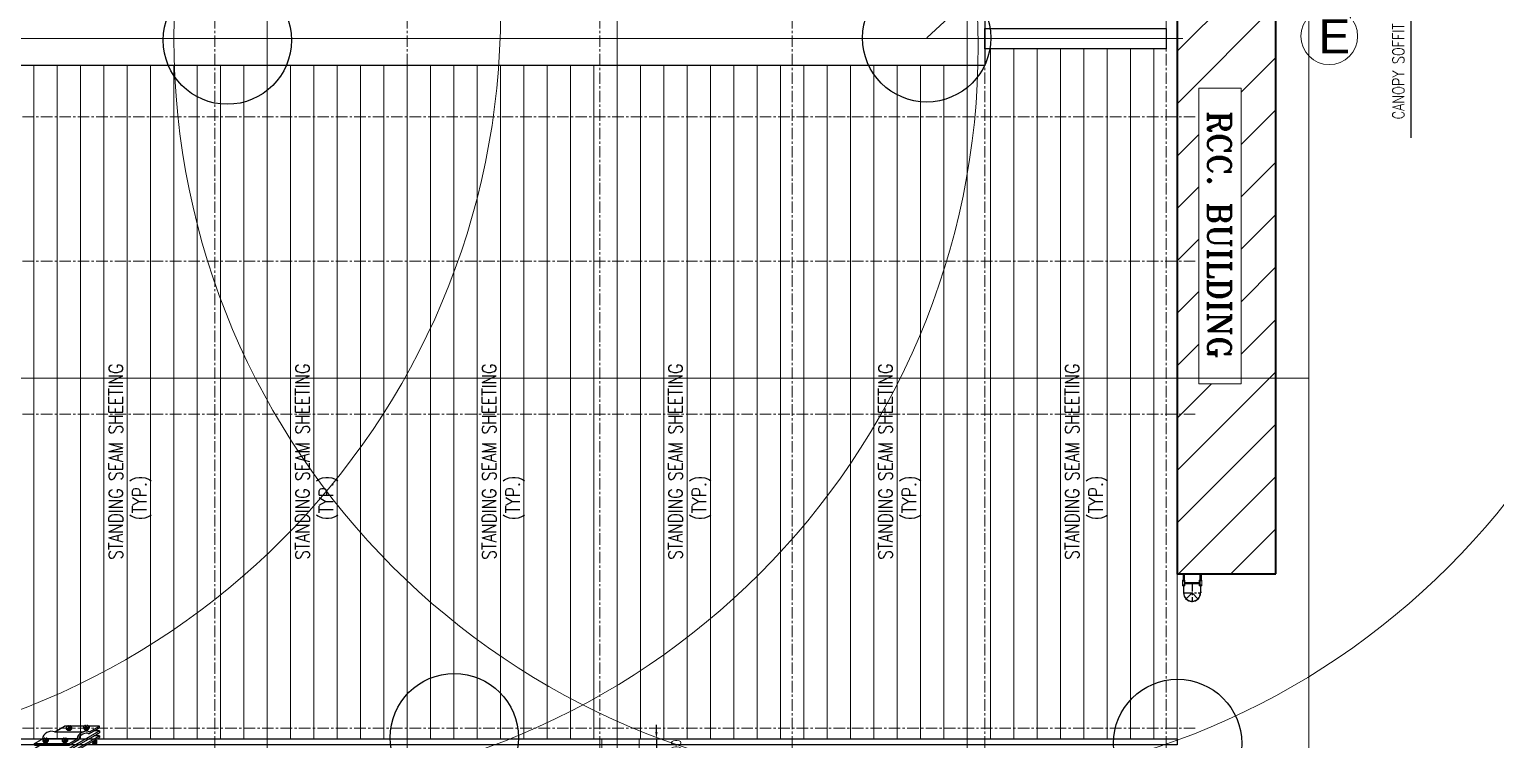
# Model space of a CAD drawing. Header units: millimetres. Extents: x 591978 to 1200763, y 19941 to 205918.
# Drawn here: x 1072948 to 1135797, y 61226 to 91660 of the extents above; entities that cross this region are included whole.
import ezdxf
from ezdxf import colors
from ezdxf.entities.mleader import LeaderData, LeaderLine
from ezdxf.enums import TextEntityAlignment as Align
from ezdxf.math import Vec2, Vec3

# ---------------------------------------------------------------- set-up
doc = ezdxf.new("R2010")
doc.units = ezdxf.units.MM
doc.header["$LTSCALE"] = 790
doc.header["$MEASUREMENT"] = 0
doc.header["$PDMODE"] = 3
for name, pattern in [('CENTER', [2, 1.25, -0.25, 0.25, -0.25]), ('Roof$0$CENTER', [2, 1.25, -0.25, 0.25, -0.25]), ('Roof$0$HIDDEN', [0.375, 0.25, -0.125])]:
    doc.linetypes.add(name, pattern=pattern)
for name, color, linetype in [('A- Wall', 8, 'Continuous'), ('A-GRIDS', 8, 'CENTER'), ('DIM', 2, 'Continuous'), ('ha', 5, 'Continuous'), ('Roof$0$CEN', 252, 'Roof$0$CENTER'), ('Roof$0$DIM', 1, 'Continuous'), ('Roof$0$FLASHING', 1, 'Continuous'), ('Roof$0$ha', 5, 'Continuous'), ('Roof$0$TEXT', 7, 'Continuous'), ('text', 6, 'Continuous')]:
    doc.layers.add(name, color=color, linetype=linetype)
for name, color, linetype, lineweight in [('Ar-17--WALL-3', 3, 'Continuous', 35), ('BRICK WALL', 41, 'Continuous', 15), ('CENTER', 8, 'CENTER', 9), ('HATCH', 8, 'Continuous', 9), ('HATECH', 140, 'Continuous', 9), ('Parapet', 240, 'Continuous', 0), ('Roof$0$A-ELEV-OTLN', 6, 'Continuous', 13), ('Roof$0$base plate', 1, 'Continuous', 15), ('Roof$0$PLINTH BEAM', 74, 'Continuous', 20), ('TEXT-2', 4, 'Continuous', 15)]:
    doc.layers.add(name, color=color, linetype=linetype, lineweight=lineweight)
doc.styles.add('Dim', font='arial.ttf')
doc.styles.add('ROMANS', font='romans.shx')
doc.styles.add('ROMANT', font='romant.shx', dxfattribs={"width": 0.75})
doc.styles.add('T02', font='SIMPLEX.SHX', dxfattribs={"width": 0.8})
doc.dimstyles.new('DIM-200', dxfattribs={"dimscale": 200, "dimtxt": 2, "dimasz": 1.5, "dimexe": 0.5, "dimexo": 0.5, "dimgap": 0.5, "dimtad": 1, "dimdec": 0, "dimzin": 0, "dimdsep": 46, "dimtxsty": 'T02', "dimcen": 1, "dimclrd": 3, "dimclre": 3, "dimclrt": 2, "dimadec": 0, "dimazin": 0, "dimtfac": 1, "dimtdec": 0, "dimtmove": 2, "dimatfit": 3, "dimfxl": 1, "dimtolj": 1, "dimtzin": 0, "dimlwd": -1, "dimlwe": -1, "dimarcsym": 0})
doc.dimstyles.new('DIM250', dxfattribs={"dimscale": 400, "dimtxt": 2, "dimasz": 1.5, "dimexe": 1, "dimexo": 1.5, "dimgap": 1, "dimtad": 1, "dimdec": 0, "dimzin": 0, "dimdsep": 46, "dimtxsty": 'ROMANS', "dimcen": 1, "dimclrd": 3, "dimclre": 3, "dimclrt": 7, "dimadec": 0, "dimazin": 0, "dimtfac": 1, "dimtdec": 0, "dimtix": 1, "dimtmove": 2, "dimatfit": 3, "dimfxl": 1, "dimtolj": 1, "dimtzin": 0, "dimarcsym": 0})

# ---------------------------------------------------------------- blocks, each defined once
blk = doc.blocks.new('*D183')
at = {"color": 3, "transparency": 16777216}
for p, q in [((1099826.283711173, 61560.81386114107), (1099826.283711173, 61860.81386114107)), ((1099233.195323942, 61260.81386114107), (1099926.283711173, 61260.81386114107)), ((1099826.283711173, 61260.81386114107), (1099826.283711173, 60660.81386114107)), ((1099183.195323942, 60660.81386114107), (1099926.283711173, 60660.81386114107)), ((1099826.283711173, 60360.81386114107), (1099826.283711173, 60060.81386114107))]:
    blk.add_line(p, q, dxfattribs=at)
for points in [[(1099776.283711173, 61560.81386114107), (1099876.283711173, 61560.81386114107), (1099826.283711173, 61260.81386114107)], [(1099776.283711173, 60360.81386114107), (1099876.283711173, 60360.81386114107), (1099826.283711173, 60660.81386114107)]]:
    blk.add_solid(points, dxfattribs=at)
at = {"layer": 'DEFPOINTS', "color": 0, "transparency": 16777216}
for p in [(1099133.195323942, 61260.81386114107), (1099083.195323942, 60660.81386114107), (1099826.283711173, 60660.81386114107)]:
    blk.add_point(p, dxfattribs=at)
at = {"color": 2, "transparency": 16777216, "insert": (1100676.283711171, 60815.82086608626), "char_height": 400, "attachment_point": 5, "rotation": 90, "style": 'T02'}
blk.add_mtext('\\A1;600', dxfattribs=at)
blk = doc.blocks.new('Roof$0$D')
at = {"layer": 'Roof$0$TEXT'}
for p, q in [((5821445.217064615, -7980919.315417341), (5821445.217064615, -7981069.315417341)), ((5821845.217064615, -7980919.315417341), (5821445.217064614, -7980919.315417342)), ((5821445.217064615, -7981069.315417341), (5821449.978971891, -7981069.315417341)), ((5821454.470893697, -7981065.084932649), (5821462.025406452, -7980939.176386724)), ((5821471.009131299, -7980930.715417341), (5821819.425041104, -7980930.715417343)), ((5821828.408722777, -7980939.176386724), (5821835.963235534, -7981065.084932649)), ((5821840.455157339, -7981069.315417341), (5821845.217064615, -7981069.315417341)), ((5821845.217064615, -7981069.315417341), (5821845.217064615, -7980919.315417341))]:
    blk.add_line(p, q, dxfattribs=at)
for centre, radius, start, end in [((5821449.978971891, -7981064.81541734), 4.500000000931323, 270, 356.5663696349454), ((5821471.009250062, -7980939.715417341), 9.000000000530791, 90.00000000592915, 176.5663696342352), ((5821819.424879169, -7980939.71541734), 8.999999999068677, 3.433630360556645, 90), ((5821840.455157339, -7981064.815417341), 4.500000000209617, 183.4336303539281, 270)]:
    blk.add_arc(centre, radius, start, end, dxfattribs=at)
blk = doc.blocks.new('Roof$0$RDTTT')
at = {"layer": 'Roof$0$FLASHING'}
for points in [[(3123663.305398782, -5545063.983416315), (3123663.305398782, -5545071.1555832), (3123668.865318293, -5545071.1555832)], [(3123663.305398781, -5545112.027750085), (3123663.305398781, -5545104.8555832), (3123668.865318292, -5545104.8555832)], [(3124308.305398782, -5545063.983416315), (3124308.305398782, -5545071.1555832), (3124302.745479271, -5545071.1555832)], [(3124308.305398783, -5545112.027750085), (3124308.305398783, -5545104.8555832), (3124302.745479271, -5545104.8555832)], [(3123613.633231897, -5545188.005572408), (3123620.805398782, -5545188.005572408), (3123620.805398782, -5545193.565491918)], [(3123632.977565667, -5545188.005572408), (3123625.805398782, -5545188.005572408), (3123625.805398782, -5545193.565491918)], [(3124338.633231897, -5545188.005572408), (3124345.805398782, -5545188.005572408), (3124345.805398782, -5545193.565491918)], [(3124357.977565667, -5545188.005572408), (3124350.805398782, -5545188.005572408), (3124350.805398782, -5545193.565491918)]]:
    blk.add_hatch(color=256, dxfattribs=at).paths.add_polyline_path(points)
at = {"layer": 'Roof$0$base plate'}
for points in [[(3123573.305398785, -5545203.005583201), (3123573.305398785, -5544973.005583201), (3123678.305398785, -5544973.005583201), (3123678.305398785, -5545203.005583201)], [(3124398.305398779, -5545203.005583201), (3124398.305398779, -5544973.005583201), (3124293.305398779, -5544973.005583201), (3124293.305398779, -5545203.005583201)]]:
    blk.add_lwpolyline(points, close=True, dxfattribs=at)
at = {"layer": 'Roof$0$CEN', "ltscale": 0.4}
for p, q in [((3123985.805398782, -5545063.005572408), (3123985.805398782, -5545833.005572408)), ((3123620.805398782, -5545513.005572408), (3124350.805398782, -5545513.00557241)), ((3123985.805398782, -5545513.005572408), (3123724.175889743, -5545774.635081446)), ((3123985.805398782, -5545513.005572408), (3124247.43490782, -5545774.635081446))]:
    blk.add_line(p, q, dxfattribs=at)
at = {"layer": 'Roof$0$DIM', "linetype": 'Roof$0$CENTER', "ltscale": 0.1}
for p, q in [((3123625.805398784, -5544732.005572407), (3123625.805398784, -5544982.005572407)), ((3124331.443347883, -5545088.0055832), (3123656.443347883, -5545088.0055832)), ((3124345.80539878, -5544732.005572407), (3124345.80539878, -5544982.005572407))]:
    blk.add_line(p, q, dxfattribs=at)
at = {"layer": 'Roof$0$FLASHING'}
for p, q in [((3123663.305398782, -5545063.983416315), (3123668.865318293, -5545071.1555832)), ((3123663.305398781, -5545112.027750085), (3123668.865318292, -5545104.8555832)), ((3124308.305398782, -5545063.983416315), (3124302.745479271, -5545071.1555832)), ((3124308.305398783, -5545112.027750085), (3124302.745479271, -5545104.8555832)), ((3123613.633231897, -5545188.005572408), (3123620.805398782, -5545193.565491918)), ((3123632.977565667, -5545188.005572408), (3123625.805398782, -5545193.565491918)), ((3124338.633231897, -5545188.005572408), (3124345.805398782, -5545193.565491918)), ((3124357.977565667, -5545188.005572408), (3124350.805398782, -5545193.565491918))]:
    blk.add_line(p, q, dxfattribs=at)
at = {"layer": 'Roof$0$ha'}
for p, q in [((3123660.805398789, -5544726.005572407), (3123590.805398789, -5544726.005572407)), ((3123590.805398789, -5544732.005572407), (3123590.805398789, -5544726.005572407)), ((3123660.805398789, -5544732.005572407), (3123590.805398789, -5544732.005572407)), ((3123660.805398782, -5544982.005572407), (3123590.805398782, -5544982.005572407)), ((3123590.805398782, -5544988.005572407), (3123590.805398782, -5544982.005572407)), ((3123660.805398782, -5544988.005572407), (3123590.805398782, -5544988.005572407)), ((3123660.805398789, -5544732.005572407), (3123660.805398789, -5544726.005572407)), ((3123660.805398782, -5544988.005572407), (3123660.805398782, -5544982.005572407)), ((3123663.305398782, -5545071.1555832), (3124308.305398782, -5545071.1555832)), ((3123663.305398782, -5545104.8555832), (3124308.305398782, -5545104.8555832)), ((3124310.805398782, -5544726.005572407), (3124380.805398782, -5544726.005572407)), ((3124310.805398782, -5544732.005572407), (3124310.805398782, -5544726.005572407)), ((3124310.805398782, -5544732.005572407), (3124380.805398782, -5544732.005572407)), ((3124310.805398782, -5544982.005572407), (3124380.805398782, -5544982.005572407)), ((3124310.805398782, -5544988.005572407), (3124310.805398782, -5544982.005572407)), ((3124310.805398782, -5544988.005572407), (3124380.805398782, -5544988.005572407)), ((3124380.805398782, -5544732.005572407), (3124380.805398782, -5544726.005572407)), ((3124380.805398782, -5544988.005572407), (3124380.805398782, -5544982.005572407))]:
    blk.add_line(p, q, dxfattribs=at)
at = {"layer": 'Roof$0$PLINTH BEAM'}
blk.add_line((3124370.805398781, -5544982.005572407), (3124370.805398781, -5544732.005572407), dxfattribs=at)
at = {"layer": 'Roof$0$TEXT'}
for p, q in [((3123600.805398784, -5544732.005572407), (3123600.805398783, -5544982.005572407)), ((3123650.805398782, -5544732.005572407), (3123650.805398782, -5544982.005572407)), ((3124320.805398782, -5544732.005572407), (3124320.805398782, -5544982.005572407)), ((3124370.805398781, -5544732.005572407), (3124370.805398781, -5544982.005572407)), ((3123615.805398782, -5545473.005572408), (3123615.805398782, -5545513.00557241)), ((3123615.805398782, -5545473.005572408), (3123620.805398782, -5545473.005572408)), ((3123615.805398782, -5545513.00557241), (3123620.805398782, -5545513.00557241)), ((3123620.805398782, -5545188.005572408), (3123620.805398782, -5545513.005572408)), ((3123625.805398782, -5545188.005572408), (3123625.805398782, -5545513.005572408)), ((3124345.805398782, -5545188.005572408), (3124345.805398782, -5545513.005572408)), ((3124350.805398782, -5545188.005572408), (3124350.805398782, -5545513.005572408)), ((3124355.805398782, -5545473.005572408), (3124350.805398782, -5545473.005572408)), ((3124355.805398782, -5545513.00557241), (3124350.805398782, -5545513.00557241)), ((3124355.805398782, -5545473.005572408), (3124355.805398782, -5545513.00557241)), ((3123965.80539878, -5545878.005572408), (3124005.805398784, -5545878.005572408)), ((3123965.80539878, -5545878.005572408), (3123965.80539878, -5545883.005572408)), ((3123965.80539878, -5545883.005572408), (3124005.805398784, -5545883.005572408)), ((3124005.805398784, -5545878.005572408), (3124005.805398784, -5545883.005572408))]:
    blk.add_line(p, q, dxfattribs=at)
at = {"layer": 'Roof$0$TEXT', "linetype": 'Roof$0$HIDDEN', "ltscale": 0.2}
for p, q in [((3123606.805395307, -5544732.005572407), (3123606.805395307, -5544982.005572407)), ((3123663.305398782, -5545074.3555832), (3124308.305398782, -5545074.3555832)), ((3123663.305398782, -5545101.6555832), (3124308.305398782, -5545101.6555832)), ((3124364.805402256, -5544732.005572407), (3124364.805402257, -5544982.005572407))]:
    blk.add_line(p, q, dxfattribs=at)
at = {"layer": 'Roof$0$TEXT', "color": 3}
for points in [[(3123710.033754119, -5545760.492945823), (3123738.318025366, -5545788.77721707), (3123741.853559272, -5545785.241683165), (3123713.569288025, -5545756.957411917)], [(3124261.577043444, -5545760.492945823), (3124233.292772197, -5545788.77721707), (3124229.757238291, -5545785.241683165), (3124258.041509538, -5545756.957411917)]]:
    blk.add_lwpolyline(points, close=True, dxfattribs=at)
at = {"layer": 'Roof$0$TEXT'}
for radius in [365, 360]:
    blk.add_arc((3123985.805398782, -5545513.005572408), radius, 180, 0, dxfattribs=at)
at = {"layer": 'Roof$0$PLINTH BEAM', "zscale": 0.5}
for p, xscale, yscale, rotation in [((7114122.963107454, -2634265.397040101), 0.5, 0.5, 270), ((-866151.3523098887, -2634265.397040099), -0.5000000000000002, 0.5000000000000002, 90)]:
    blk.add_blockref('Roof$0$D', p, dxfattribs=dict(at, xscale=xscale, yscale=yscale, rotation=rotation))
blk = doc.blocks.new('A$C4573772E')
h = blk.add_hatch()
h.set_pattern_fill('ANSI31', color=6, scale=30)
h.set_pattern_definition([(44.99999999999999, (-8726366.9946107, 498633.4335394696), (-2.651650429449553, 2.651650429449552), [])])
edge = h.paths.add_edge_path()
edge.add_ellipse((1297.668247369002, 324.5288328658353), major_axis=(-44.99999999999998, 0), ratio=0.1534938849848307, start_angle=0, end_angle=360)
h = blk.add_hatch()
h.set_pattern_fill('ANSI31', color=6, scale=30)
h.set_pattern_definition([(44.99999999999999, (-8727540.428142522, 498316.0734870416), (-2.651650429449553, 2.651650429449552), [])])
edge = h.paths.add_edge_path()
edge.add_ellipse((124.2347155456664, 7.168780437859823), major_axis=(-44.99999999999998, 0), ratio=0.1534938849848307, start_angle=0, end_angle=360)
h = blk.add_hatch()
h.set_pattern_fill('ANSI31', color=6, scale=30)
h.set_pattern_definition([(44.99999999999999, (-8726794.950935028, 498316.0734870416), (-2.651650429449553, 2.651650429449552), [])])
edge = h.paths.add_edge_path()
edge.add_ellipse((869.7119230412645, 7.168780437859823), major_axis=(-44.99999999999998, 0), ratio=0.1534938849848307, start_angle=0, end_angle=360)
at = {"color": 6}
for points in [[(440.2393244487466, 572.7276658355113), (648.8530858025188, 693.170877110344)], [(710.7884302798193, 693.170877110344), (648.8530858025188, 693.170877110344)], [(732.3493199058576, 699.4474377316801), (716.5093199041439, 699.4474377316801), (686.2693199050846, 666.2702213106531), (716.5093199041439, 633.0930048896262), (732.3493199058576, 633.0930048896262)], [(686.2693199050846, 666.2702213106531), (686.2693199050846, 637.470221310461)], [(686.2693199050846, 637.470221310461), (716.5093199041439, 604.2930048898706), (776.9893199059879, 604.2930048898706), (807.2293199052801, 637.470221310461)], [(732.3493199058576, 699.4474377316801), (732.3493199058576, 633.0930048896262)], [(732.3493199058576, 699.4474377316801), (746.7493199052988, 685.0474377318023), (761.1487199313706, 684.9159883283864), (761.1493199063698, 699.4474377316801)], [(761.1493199063698, 693.170877110344), (738.6258805271937, 693.170877110344)], [(761.1493199063698, 633.0930048896262), (776.9893199059879, 633.0930048896262), (807.2293199052801, 666.2702213106531), (776.9893199059879, 699.4474377316801), (761.1493199063698, 699.4474377316801)], [(761.1493199063698, 699.4474377316801), (761.1493199063698, 633.0930048896262)], [(1072.921781072044, 693.170877110344), (782.7102095305454, 693.170877110344)], [(807.2293199052801, 666.2702213106531), (807.2293199052801, 637.470221310461)], [(1103.178821151145, 708.9882467800198), (1087.338821149664, 708.9882467800198), (1057.098821150605, 675.8110303589929), (1087.338821149664, 642.6338139379659), (1103.178821151145, 642.6338139379659)], [(1057.098821150605, 675.8110303589929), (1057.098821150605, 647.0110303588008)], [(1057.098821150605, 647.0110303588008), (1087.338821149664, 613.8338139382104), (1147.818821151508, 613.8338139382104), (1178.0588211508, 647.0110303588008)], [(1087.338821149664, 642.6338139379659), (1087.338821149664, 613.8338139382104)], [(1103.178821151145, 708.9882467800198), (1103.178821151145, 642.6338139379659)], [(1103.178821151145, 708.9882467800198), (1117.578821150586, 694.5882467801421), (1131.978221176891, 694.4567973767262), (1131.97882115189, 708.9882467800198)], [(1103.178821151145, 642.6338139379659), (1117.578821150586, 628.2338139380881), (1131.978221176891, 628.1023645351088), (1131.97882115189, 642.6338139379659)], [(1131.97882115189, 642.6338139379659), (1147.818821151508, 642.6338139379659), (1178.0588211508, 675.8110303589929), (1147.818821151508, 708.9882467800198), (1131.97882115189, 708.9882467800198)], [(1131.97882115189, 708.9882467800198), (1131.97882115189, 642.6338139379659)], [(1147.818821151508, 642.6338139379659), (1147.818821151508, 613.8338139382104)], [(1399.487803500146, 693.170877110344), (1162.235861229128, 693.170877110344)], [(1175.39196496224, 526.7703815514251), (1399.487803500146, 656.0377368464397)], [(1178.0588211508, 675.8110303589929), (1178.0588211508, 647.0110303588008)], [(1190.452449248871, 572.9655562078842), (1399.487803500146, 693.170877110344)], [(1399.487803500146, 656.0377368464397), (1399.487803500146, 693.170877110344)], [(0.000217956374399364, 318.5554991958925), (152.4968355409801, 406.5994624103332)], [(0.000217956374399364, 318.5554991958925), (275.2226876422064, 318.5554991958925), (750.0002179563744, 318.5554991958925)], [(0.000217956374399364, 281.0554991958925), (0.000217956374399364, 318.5554991958925)], [(192.6375426589511, 416.294269543243), (163.372136304155, 416.294269543243)], [(221.8539233929478, 430.9699004460272), (206.013923391467, 430.9699004460272), (175.7739233921748, 397.7926840250002), (206.013923391467, 364.6154676044098), (221.8539233929478, 364.6154676044098)], [(175.7739233921748, 397.7926840250002), (175.7739233921748, 368.9926840252447)], [(175.7739233921748, 368.9926840252447), (206.013923391467, 335.8154676042177), (266.493923393311, 335.8154676042177), (296.7339233923703, 368.9926840252447)], [(206.013923391467, 364.6154676044098), (206.013923391467, 335.8154676042177)], [(221.8539233929478, 430.9699004460272), (221.8539233929478, 364.6154676044098)], [(221.8539233929478, 430.9699004460272), (236.253923392389, 416.5699004461494), (250.6533234186936, 416.4384510427335), (250.65392339346, 430.9699004460272)], [(221.8539233929478, 364.6154676044098), (236.253923392389, 350.215467604532), (250.6533234186936, 350.0840182011161), (250.65392339346, 364.6154676044098)], [(250.65392339346, 364.6154676044098), (266.493923393311, 364.6154676044098), (296.7339233923703, 397.7926840250002), (266.493923393311, 430.9699004460272), (250.65392339346, 430.9699004460272)], [(250.65392339346, 430.9699004460272), (250.65392339346, 364.6154676044098)], [(266.493923393311, 364.6154676044098), (266.493923393311, 335.8154676042177)], [(609.8907453226857, 416.2942695436795), (279.8703041258268, 416.294269543243)], [(296.7339233923703, 397.7926840250002), (296.7339233923703, 368.9926840252447)], [(435.5078536595684, 571.0421503975085), (1056.899175115163, 571.0421503975085)], [(639.8631617428036, 431.7993700089137), (624.0231617413228, 431.7993700089137), (593.7831617420306, 398.6221535878867), (624.0231617413228, 365.4449371672963), (639.8631617428036, 365.4449371672963)], [(593.7831617420306, 398.6221535878867), (593.7831617420306, 369.8221535881312)], [(593.7831617420306, 369.8221535881312), (624.0231617413228, 336.6449371671042), (684.5031617431669, 336.6449371671042), (714.743161742459, 369.8221535881312)], [(624.0231617413228, 365.4449371672963), (624.0231617413228, 336.6449371671042)], [(639.8631617428036, 431.7993700089137), (639.8631617428036, 365.4449371672963)], [(639.8631617428036, 431.7993700089137), (654.2631617422448, 417.3993700090359), (668.6625617685495, 417.26792060562), (668.6631617433159, 431.7993700089137)], [(639.8631617428036, 365.4449371672963), (654.2631617422448, 351.0449371674185), (668.6625617685495, 350.9134877640026), (668.6631617433159, 365.4449371672963)], [(668.6631617433159, 365.4449371672963), (684.5031617431669, 365.4449371672963), (714.743161742459, 398.6221535878867), (684.5031617431669, 431.7993700089137), (668.6631617433159, 431.7993700089137)], [(668.6631617433159, 431.7993700089137), (668.6631617433159, 365.4449371672963)], [(684.5031617431669, 365.4449371672963), (684.5031617431669, 336.6449371671042)], [(913.405694302055, 416.2942695436795), (698.6355781609891, 416.2942695436795)], [(714.743161742459, 398.6221535878867), (714.743161742459, 369.8221535881312)], [(716.5093199041439, 633.0930048896262), (716.5093199041439, 604.2930048898706)], [(732.3493199058576, 633.0930048896262), (746.7493199052988, 618.6930048897484), (761.1487199313706, 618.5615554867691), (761.1493199063698, 633.0930048896262)], [(750.0002179563744, 176.0554991958925), (1400.281482075108, 551.4955620825494)], [(750.0002179563744, 108.5554991958925), (1400.281482075108, 483.9955620830006)], [(750.0002179563744, 71.05549919589248), (1400.281482075108, 446.4955620831752)], [(750.0002179563744, 318.5554991958925), (902.4393070653314, 406.681091038583)], [(750.0002179563744, 281.055499196329), (958.2719577908283, 401.4160869647021)], [(750.0002179563744, 281.0554991958925), (750.0002179563744, 318.5554991958925)], [(776.9893199059879, 633.0930048896262), (776.9893199059879, 604.2930048898706)], [(788.971361125703, 236.0554991954559), (1400.281482075108, 588.9955620827386)], [(1061.769363317988, 356.0554991950194), (1400.281482075108, 551.4955620816909)], [(1243.634698114009, 356.0554991954559), (1329.85733840242, 405.8361637759226)], [(1252.664822902414, 350.171171742506), (1267.664822902414, 361.6491288096149), (1327.664822902414, 371.0379364588443)], [(1252.664822902414, 350.171171742506), (1342.664822902414, 361.9071813043702)], [(1252.664822902414, 350.171171742506), (1267.664822902414, 340.7428551575431)], [(1252.664822902414, 329.2648980904341), (1342.664822902414, 341.0009076518618)], [(1252.664822902414, 329.2648980904341), (1267.664822902414, 340.7428551575431)], [(1252.664822902414, 329.2648980904341), (1259.56715070433, 324.9264093113015)], [(1260.798468251596, 365.96500650495), (1267.664822902414, 361.6491288096149)], [(1267.664822902414, 361.6491288096149), (1327.664822902414, 371.0379364588443)], [(1267.664822902414, 340.7428551575431), (1327.664822902414, 350.1316628067725)], [(1267.664822902414, 340.7428551575431), (1327.664822902414, 350.1316628067725)], [(1274.610001660301, 373.9390990361717), (1342.664822902414, 382.813454956442)], [(1400.281482075108, 588.9955620829569), (1283.264551800792, 588.9955620829569)], [(1400.281482075108, 483.9955620830006), (1283.368052565493, 483.9955620830006)], [(1290.886195232277, 525.8361637763592), (1400.281482075108, 588.9955620829569)], [(1297.664822902414, 387.2498062865197), (1327.664822902414, 391.9442101113527)], [(1327.664822902414, 391.9442101113527), (1342.664822902414, 382.813454956442), (1327.664822902414, 371.0379364588443)], [(1327.664822902414, 371.0379364588443), (1342.664822902414, 361.9071813043702), (1327.664822902414, 350.1316628067725)], [(1327.664822902414, 350.1316628067725), (1342.664822902414, 341.0009076518618), (1328.154098204686, 329.6094871796522)], [(1355.838100516004, 525.8361637763592), (1400.281482075108, 551.4955620829569)], [(1399.519270794815, 588.5554991950194), (1400.281482075108, 588.9955620829569)], [(1400.281482075108, 588.9955620829569), (1400.281482075108, 551.4955620829569)], [(1400.281482075108, 483.9955620830006), (1400.281482075108, 446.4955620831752)], [(0.000217956374399364, 281.0554991958925), (495.0002179563744, 281.0554991954559), (750.0002179563744, 281.0554991958925)], [(0.000217956374399364, 213.5554991958925), (116.9136474678526, 281.0554991958925)], [(0.000217956374399364, 176.0554991958925), (0.000217956374399364, 213.5554991958925)], [(0.000217956374399364, 213.5554991958925), (281.3343970013084, 213.5554991958925)], [(0.000217956374399364, 176.0554991958925), (255.0002179563744, 176.0554991958925)], [(0.000217956374399364, 108.5554991958925), (116.9136474678526, 176.0554991958925)], [(0.000217956374399364, 71.05549919589248), (0.000217956374399364, 108.5554991958925)], [(0.000217956374399364, 108.5554991958925), (255.0002179563744, 108.5554991958925)], [(0.000217956374399364, 71.05549919589248), (223.1848804302281, 71.05549919589248)], [(79.23129107884597, 53.71739296660235), (94.23129107884597, 65.19535003371129), (131.6810890582856, 71.05549919589248)], [(79.23129107884597, 53.71739296660235), (169.231291078846, 65.45340252846654)], [(79.23129107884597, 53.71739296660235), (94.23129107884597, 44.28907638163946)], [(79.23129107884597, 32.81111931453052), (94.23129107884597, 44.28907638163946), (154.231291078846, 53.67788403086888)], [(79.23129107884597, 32.81111931453052), (169.231291078846, 44.54712887639471)], [(79.23129107884597, 32.81111931453052), (94.23129107884597, 23.38280272913107)], [(79.23129107884597, 11.90484566245868), (94.23129107884597, 23.38280272913107), (154.231291078846, 32.77161037879705)], [(79.23129107884597, 11.90484566245868), (169.231291078846, 23.64085522388632)], [(79.23129107884597, 11.90484566245868), (82.87717209919356, 9.613210963099846)], [(84.90807450714055, 71.05549919589248), (94.23129107884597, 65.19535003371129)], [(94.23129107884597, 65.19535003371129), (131.6810890582856, 71.05549919589248)], [(94.23129107884597, 44.28907638163946), (154.231291078846, 53.67788403086888)], [(94.23129107884597, 23.38280272913107), (154.231291078846, 32.77161037879705)], [(160.0281694761943, 71.05549919589248), (169.231291078846, 65.45340252846654), (154.231291078846, 53.67788403086888)], [(154.231291078846, 53.67788403086888), (169.231291078846, 44.54712887639471), (154.231291078846, 32.77161037879705)], [(154.231291078846, 32.77161037879705), (169.231291078846, 23.64085522388632), (154.7205663813511, 12.24943475167674)], [(255.0002179545118, 176.0554991950194), (750.0002179563744, 176.0554991958925)], [(281.3343970013084, 213.5554991958925), (750.0002179563744, 213.5554991958925)], [(495.0002179563744, 108.5554991958925), (750.0002179563744, 108.5554991958925)], [(526.8155554744881, 71.05549919545592), (750.0002179563744, 71.05549919589248)], [(750.0002179563744, 213.5554991958925), (788.971361125703, 236.0554991954559)], [(750.0002179563744, 176.0554991958925), (750.0002179563744, 213.5554991958925)], [(750.0002179563744, 71.05549919589248), (750.0002179563744, 108.5554991958925)], [(824.7084985744441, 95.52994027118257), (839.7084985744441, 107.0078973382915), (899.7084985744441, 116.3967049875209)], [(824.7084985744441, 95.52994027118257), (914.7084985744441, 107.2659498330468)], [(824.7084985744441, 95.52994027118257), (839.7084985744441, 86.10162368621968)], [(824.7084985744441, 74.62366661911074), (839.7084985744441, 86.10162368621968), (899.7084985744441, 95.4904313354491)], [(824.7084985744441, 74.62366661911074), (914.7084985744441, 86.35967618053837)], [(824.7084985744441, 74.62366661911074), (839.7084985744441, 65.19535003371129)], [(824.7084985744441, 53.71739296660235), (839.7084985744441, 65.19535003371129), (899.7084985744441, 74.58415768294071)], [(824.7084985744441, 53.71739296660235), (914.7084985744441, 65.45340252846654)], [(824.7084985744441, 53.71739296660235), (839.7084985744441, 44.28907638163946)], [(824.7084985744441, 32.81111931453052), (839.7084985744441, 44.28907638163946), (899.7084985744441, 53.67788403086888)], [(824.7084985744441, 32.81111931453052), (914.7084985744441, 44.54712887639471)], [(824.7084985744441, 32.81111931453052), (839.7084985744441, 23.38280272913107)], [(824.7084985744441, 11.90484566245868), (839.7084985744441, 23.38280272913107), (899.7084985744441, 32.77161037879705)], [(824.7084985744441, 11.90484566245868), (914.7084985744441, 23.64085522388632)], [(824.7084985744441, 11.90484566245868), (828.3543795946753, 9.613210963099846)], [(826.572550342069, 115.2645559102093), (839.7084985744441, 107.0078973382915)], [(829.7378485737136, 117.0920416977169), (914.7084985744441, 128.1722234851186)], [(839.7084985744441, 107.0078973382915), (899.7084985744441, 116.3967049875209)], [(839.7084985744441, 86.10162368621968), (899.7084985744441, 95.4904313354491)], [(839.7084985744441, 65.19535003371129), (899.7084985744441, 74.58415768294071)], [(839.7084985744441, 44.28907638163946), (899.7084985744441, 53.67788403086888)], [(839.7084985744441, 23.38280272913107), (899.7084985744441, 32.77161037879705)], [(851.7444482155843, 129.7975579248596), (899.7084985744441, 137.3029786395928)], [(851.7444482155843, 129.7975579248596), (899.7084985744441, 137.3029786395928)], [(876.5132508118404, 144.0978327710327), (914.7084985744441, 149.0784971371904)], [(900.3152407001471, 157.8399180392007), (914.7084985744441, 149.0784971371904), (899.7084985744441, 137.3029786395928)], [(899.7084985744441, 137.3029786395928), (914.7084985744441, 128.1722234851186), (899.7084985744441, 116.3967049875209)], [(899.7084985744441, 116.3967049875209), (914.7084985744441, 107.2659498330468), (899.7084985744441, 95.4904313354491)], [(899.7084985744441, 95.4904313354491), (914.7084985744441, 86.35967618053837), (899.7084985744441, 74.58415768294071)], [(899.7084985744441, 74.58415768294071), (914.7084985744441, 65.45340252846654), (899.7084985744441, 53.67788403086888)], [(899.7084985744441, 53.67788403086888), (914.7084985744441, 44.54712887639471), (899.7084985744441, 32.77161037879705)], [(899.7084985744441, 32.77161037879705), (914.7084985744441, 23.64085522388632), (900.1977738769492, 12.24943475167674)]]:
    blk.add_lwpolyline(points, dxfattribs=at)
for centre, radius, start, end in [((134.0469448447693, 438.2430868975207), 36.62946133082397, 299.7555748866953, 345.6850094343555), ((434.140733467415, 582.3635408043192), 11.40363531375865, 251.4409705171356, 302.3299139528619), ((884.2600696124136, 438.4809772493754), 36.62946133082397, 299.7555748866953, 345.6850094343555), ((946.9283308365848, 413.8346218151419), 16.81956837464908, 312.4099272314238, 14.81819668890183), ((1173.805661161197, 529.3759920757584), 3.050502574168673, 225.7215585606919, 301.3331852226397), ((1184.353858235292, 582.6014311561739), 11.40363531375865, 251.4409705171356, 302.3299139528619)]:
    blk.add_arc(centre, radius, start, end, dxfattribs=at)
for centre, major_axis, ratio, start_param, end_param in [((324.9277252475731, 458.4102687018021), (147.6490062561891, 75.00297921078469), 0.6688899517658627, 0.4994648842653605, 2.729967257016665), ((1075.140850015217, 458.6481590536569), (147.6490062561891, 75.00297921078469), 0.6688899517658627, 0.4994648842653605, 2.729967257016665), ((1075.140850015217, 458.6481590536569), (-107.5331613462062, -54.62486791766931), 0.6027627736731309, 3.383143734697613, 6.081210304157506)]:
    blk.add_ellipse(centre, major_axis=major_axis, ratio=ratio, start_param=start_param, end_param=end_param, dxfattribs=at)
for centre in [(1297.668247369002, 324.5288328658644), (124.2347155456664, 7.168780437888927), (869.7119230412645, 7.168780437888927)]:
    blk.add_ellipse(centre, major_axis=(-44.99999999999998, 0), ratio=0.1534938849848307, dxfattribs=at)
at = {"color": 6, "extrusion": (0, 0, -1)}
blk.add_ellipse((375.0002179563744, 108.5554991958925), major_axis=(120, -8.731149136766002e-10), ratio=0.5625, start_param=0, end_param=3.141592653589793, dxfattribs=at)
at = {"color": 6}
for points, knots in [([(223.1848804302281, 71.05549919589248), (223.8176610884257, 69.82290207811457), (224.4774016711162, 68.6087371242611), (228.6455891008954, 61.33790268805751), (232.7718854901614, 55.75921893057239), (246.3295361140044, 40.6679808615736), (257.004793027183, 32.50829257153964), (280.4063658353407, 19.04227961476136), (293.1770023460267, 13.73223083394987), (318.3033704560949, 6.539526726512122)], [0.2812746996177769, 0.2812746996177769, 0.2812746996177769, 0.2812746996177769, 0.3119393412197748, 0.3119393412197748, 0.4679090118296623, 0.4679090118296623, 0.7740342103352539, 0.7740342103352539, 1.974242816668372, 1.974242816668372, 1.974242816668372, 1.974242816668372]), ([(526.8155554744881, 71.05549919589248), (526.1827748161741, 69.82290207811457), (525.5230342334835, 68.6087371242611), (521.3548468038207, 61.33790268805751), (517.2285504144384, 55.75921893057239), (503.6708997905953, 40.6679808615736), (492.9956428774167, 32.50829257153964), (469.5940700693754, 19.04227961476136), (456.823433558573, 13.73223083394987), (429.8994566381443, 5.641813155190903), (415.7408662051894, 2.872715101213544), (373.5761806952069, -1.553814107362996), (344.8643545842497, 0.1576148085150635), (318.3033704560949, 6.539526726512122)], [0.2812746996177769, 0.2812746996177769, 0.2812746996177769, 0.2812746996177769, 0.3119393412197748, 0.3119393412197748, 0.4679090118296623, 0.4679090118296623, 0.7740342103352539, 0.7740342103352539, 1.080159408840845, 1.080159408840845, 1.386284607346437, 1.386284607346437, 1.974242816668372, 1.974242816668372, 1.974242816668372, 1.974242816668372])]:
    blk.add_open_spline(points, degree=3, knots=knots, dxfattribs=at)

msp = doc.modelspace()

# ---------------------------------------------------------------- hatches: boundary and pattern name
at = {"layer": 'A- Wall'}
h = msp.add_hatch(color=1, dxfattribs=at)
h.dxf.hatch_style = 1
edge = h.paths.add_edge_path()
edge.add_arc((1081473.851694027, 91201.88055951522), 322.2403844019232, -1.272221872585407e-14, 360)
h = msp.add_hatch(color=1, dxfattribs=at)
h.dxf.hatch_style = 1
edge = h.paths.add_edge_path()
edge.add_arc((1111446.851694027, 91300.38055951522), 322.2403844019232, -1.272221872585407e-14, 360)
h = msp.add_hatch(color=1, dxfattribs=at)
h.dxf.hatch_style = 1
edge = h.paths.add_edge_path()
edge.add_arc((1091200.351694027, 61315.88055951802), 322.2403844019232, -1.272221872585407e-14, 360)
h = msp.add_hatch(color=1, dxfattribs=at)
h.dxf.hatch_style = 1
edge = h.paths.add_edge_path()
edge.add_arc((1122200.351694031, 61065.88055951895), 322.2403844019232, -1.272221872585407e-14, 360)
at = {"layer": 'HATCH'}
h = msp.add_hatch(dxfattribs=at)
h.set_pattern_fill('ANSI31', color=3, scale=500)
h.set_pattern_definition([(45, (535234.647530722, -9015.086492031987), (-1122.532015133644, 1122.532015133644), [])])
h.paths.add_polyline_path([(1126378.083735594, 94755.8138686298), (1122148.374223567, 94755.8138686298), (1122148.374223567, 68325.8078301461), (1126378.083735594, 68325.8078301461)])
h.paths.add_polyline_path([(1123075.242416666, 76478.32528034347), (1123075.242416666, 89132.41207369539), (1124888.133100292, 89132.41207369539), (1124888.133100292, 76478.32528034347)], flags=16)
h.paths.add_polyline_path([(1123205.580765203, 89025.76957882744), (1123205.580765203, 76668.62672168459), (1124705.580765203, 76668.62672168459), (1124705.580765203, 89025.76957882744)], flags=8)

# ---------------------------------------------------------------- linework, layer by layer
at = {"color": 3, "lineweight": 20}
for p, q in [((1083148.027601113, 126113), (1083148.027601113, 56937)), ((1098148.027601113, 126113), (1098148.027601113, 56937)), ((1113148.027601113, 126113), (1113148.027601113, 56937)), ((1122148.027601117, 121510.8138611373), (1122148.027601117, 61010.81386114104)), ((1038148.027601113, 91260.81386113871), (1122148.027601117, 91260.81386113871)), ((1034847.5, 76720.81386114104), (1127782, 76720.81386114104))]:
    msp.add_line(p, q, dxfattribs=at)
at = {"color": 30, "lineweight": 20, "true_color": 0xf26722}
msp.add_lwpolyline([(1034847.5, 126113), (1127782, 126113), (1127782, 56937), (1034847.5, 56937)], close=True, dxfattribs=at)
at = {"color": 4}
msp.add_lwpolyline([(1047628.024581906, 92412.47720513173), (1113898.027601117, 92412.47720513173), (1113898.027601117, 90109.15051714663), (1047628.024581906, 90109.15051714663)], close=True, dxfattribs=at)
at = {"color": 7}
msp.add_lwpolyline([(1113898.027601117, 91696.30794042308), (1121678.027601117, 91696.30794042308), (1121678.027601117, 90825.31978185434), (1113898.027601117, 90825.31978185434)], close=True, dxfattribs=at)
at = {"color": 0, "lineweight": 20}
for centre in [(1061148.027601113, 92412.47720513173), (1111148.027601113, 91260.81386113871), (1081617.527601109, 90960.47272486679, 9.524076104999996e-07)]:
    msp.add_circle(centre, 32000, dxfattribs=at)
at = {"color": 1}
for centre in [(1081435.5, 91197.50000000001, 9.524076104999996e-07), (1111408.5, 91296.00000000001, 9.524076104999996e-07), (1091162, 61311.50000000281, 9.524076104999996e-07), (1122162.000000004, 61061.50000000374, 9.524076104999996e-07)]:
    msp.add_circle(centre, 2750, dxfattribs=at)
at = {"layer": 'Ar-17--WALL-3'}
msp.add_lwpolyline([(1126378.083735594, 68325.8078301461), (1126378.083735594, 94755.8138686298), (1122148.374223567, 94755.8138686298), (1122148.374223567, 68325.8078301461)], close=True, dxfattribs=at)
at = {"layer": 'BRICK WALL', "color": 1}
for points in [[(1038148.027601113, 121260.8138611373), (1122148.027601117, 121260.8138611373), (1122148.027601117, 61260.81386114104), (1038148.027601113, 61260.81386114104)], [(1097483.173657769, 61260.81386114105), (1099083.195323941, 61260.81386114104), (1099083.195323941, 60660.81386114104), (1097483.173657769, 60660.81386114105)]]:
    msp.add_lwpolyline(points, close=True, dxfattribs=at)
at = {"layer": 'CENTER', "ltscale": 0.5}
for p, q in [((1080898.02760113, 138796.5361382031), (1080898.02760113, 60242.38624532038)), ((1089148.027601117, 138796.5361382031), (1089148.027601117, 60242.38624532038)), ((1097398.027601117, 138796.5361382031), (1097398.027601117, 60660.81386114104)), ((1105648.027601117, 138796.5361382031), (1105648.027601117, 60660.81386114102)), ((1113898.027601117, 138796.5361382031), (1113898.027601117, 60242.38624532038)), ((1121678.027601117, 138796.5361382031), (1121678.027601117, 60242.38624532038)), ((1122919.572662282, 87910.81386115198), (1020333.239848921, 87910.81386115198)), ((1122919.572662282, 81730.81386115943), (1020333.239848921, 81730.81386115943)), ((1122919.572662282, 75170.80782271718), (1020333.239848921, 75170.80782271718)), ((1122919.572662282, 61720.81386114104), (1020333.239848921, 61720.81386114104))]:
    msp.add_line(p, q, dxfattribs=at)
at = {"layer": 'CENTER', "color": 4, "ltscale": 0.5}
msp.add_line((1038148.027601113, 91260.81386113871), (1122437.234566377, 91260.81386113871), dxfattribs=at)
at = {"layer": 'ha', "color": 40}
msp.add_lwpolyline([(1055782.069539317, 61260.81386114104), (1122148.027601117, 61260.81386114104), (1122148.027601117, 61010.81386114104), (1055782.069539317, 61010.81386114104)], close=True, dxfattribs=at)
at = {"layer": 'HATECH'}
for p, q in [((1114148.027601113, 90825.31978185434), (1114148.027601113, 61260.81386114011)), ((1115148.027601113, 90825.31978185434), (1115148.027601113, 61260.81386114011)), ((1116148.027601113, 90825.31978185434), (1116148.027601113, 61260.81386114011)), ((1117148.027601113, 90825.31978185434), (1117148.027601113, 61260.81386114011)), ((1118148.027601113, 90825.31978185434), (1118148.027601113, 61260.81386114011)), ((1119148.027601113, 90825.31978185434), (1119148.027601113, 61260.81386114011)), ((1120148.027601113, 90825.31978185434), (1120148.027601113, 61260.81386114011)), ((1121148.027601113, 90825.31978185434), (1121148.027601113, 61260.81386114011)), ((1073148.027601113, 90109.1505171457), (1073148.027601113, 61260.81386114011)), ((1074148.027601113, 90109.1505171457), (1074148.027601113, 61260.81386114011)), ((1075148.027601113, 90109.1505171457), (1075148.027601113, 61260.81386114011)), ((1076148.027601113, 90109.1505171457), (1076148.027601113, 61260.81386114011)), ((1077148.027601113, 90109.1505171457), (1077148.027601113, 61260.81386114011)), ((1078148.027601113, 90109.1505171457), (1078148.027601113, 61260.81386114011)), ((1079148.027601113, 90109.1505171457), (1079148.027601113, 61260.81386114011)), ((1080148.027601113, 90109.1505171457), (1080148.027601113, 61260.81386114011)), ((1081148.027601113, 90109.1505171457), (1081148.027601113, 61260.81386114011)), ((1082148.027601113, 90109.1505171457), (1082148.027601113, 61260.81386114011)), ((1083148.027601113, 90109.1505171457), (1083148.027601113, 61260.81386114011)), ((1084148.027601113, 90109.1505171457), (1084148.027601113, 61260.81386114011)), ((1085148.027601113, 90109.1505171457), (1085148.027601113, 61260.81386114011)), ((1086148.027601113, 90109.1505171457), (1086148.027601113, 61260.81386114011)), ((1087148.027601113, 90109.1505171457), (1087148.027601113, 61260.81386114011)), ((1088148.027601113, 90109.1505171457), (1088148.027601113, 61260.81386114011)), ((1089148.027601113, 90109.1505171457), (1089148.027601113, 61260.81386114011)), ((1090148.027601113, 90109.1505171457), (1090148.027601113, 61260.81386114011)), ((1091148.027601113, 90109.1505171457), (1091148.027601113, 61260.81386114011)), ((1092148.027601113, 90109.1505171457), (1092148.027601113, 61260.81386114011)), ((1093148.027601113, 90109.1505171457), (1093148.027601113, 61260.81386114011)), ((1094148.027601113, 90109.1505171457), (1094148.027601113, 61260.81386114011)), ((1095148.027601113, 90109.1505171457), (1095148.027601113, 61260.81386114011)), ((1096148.027601113, 90109.1505171457), (1096148.027601113, 61260.81386114011)), ((1097148.027601113, 90109.1505171457), (1097148.027601113, 61260.81386114011)), ((1098148.027601113, 90109.1505171457), (1098148.027601113, 60660.81386114104)), ((1099148.027601113, 90109.1505171457), (1099148.027601113, 61260.81386114104)), ((1100148.027601113, 90109.1505171457), (1100148.027601113, 61260.81386114104)), ((1101148.027601113, 90109.1505171457), (1101148.027601113, 61260.81386114104)), ((1102148.027601113, 90109.1505171457), (1102148.027601113, 61260.81386114104)), ((1103148.027601113, 90109.1505171457), (1103148.027601113, 61260.81386114104)), ((1104148.027601113, 90109.1505171457), (1104148.027601113, 61260.81386114104)), ((1105148.027601113, 90109.1505171457), (1105148.027601113, 61260.81386114104)), ((1106148.027601113, 90109.1505171457), (1106148.027601113, 61260.81386114011)), ((1107148.027601113, 90109.1505171457), (1107148.027601113, 61260.81386114011)), ((1108148.027601113, 90109.1505171457), (1108148.027601113, 61260.81386114011)), ((1109148.027601113, 90109.1505171457), (1109148.027601113, 61260.81386114011)), ((1110148.027601113, 90109.1505171457), (1110148.027601113, 61260.81386114011)), ((1111148.027601113, 90109.1505171457), (1111148.027601113, 61260.81386114011)), ((1112148.027601113, 90109.1505171457), (1112148.027601113, 61260.81386114011)), ((1113148.027601113, 90109.1505171457), (1113148.027601113, 61260.81386114011))]:
    msp.add_line(p, q, dxfattribs=at)
at = {"layer": 'Parapet', "color": 3, "linetype": 'Continuous', "lineweight": 20, "ltscale": 10000000}
msp.add_circle((1128664.840902097, 91364.34090209682), 1216.340902096853, dxfattribs=at)
at = {"layer": 'TEXT-2', "color": 252, "true_color": 0x939598}
msp.add_lwpolyline([(1124888.133100292, 76478.32528034347), (1124888.133100292, 89132.41207369539), (1123075.242416666, 89132.41207369539), (1123075.242416666, 76478.32528034347)], close=True, dxfattribs=at)

# ---------------------------------------------------------------- block references
at = {"xscale": 1.984731103541045, "yscale": 1.984731103541045, "zscale": 1.984731103541045}
msp.add_blockref('A$C4573772E', (1073170.999567415, 60429.083903188, 3.6566963741e-06), dxfattribs=at)
at = {"layer": 'Roof$0$A-ELEV-OTLN', "linetype": 'Continuous'}
msp.add_blockref('Roof$0$RDTTT', (-2001202.707460159, 5613026.698328684), dxfattribs=at)

# ---------------------------------------------------------------- texts
at = {"color": 2, "lineweight": 9, "style": 'ROMANS', "width": 0.8}
msp.add_text('CANOPY SOFFIT SHEET', height=500, rotation=90, dxfattribs=at).set_placement((1131631.654242851, 93839.38997839633, 1625.242541221874), align=Align.MIDDLE_RIGHT)
at = {"layer": 'Parapet', "color": 3, "linetype": 'Continuous', "lineweight": 20, "ltscale": 10000000, "insert": (1128204.507567101, 92086.88942791309), "char_height": 1456.751060113476, "attachment_point": 1, "style": 'Dim'}
msp.add_mtext_dynamic_manual_height_columns('E', width=233.0801696181562, gutter_width=3350.527438260995, heights=[0], dxfattribs=at)
at = {"layer": 'text', "linetype": 'Continuous', "style": 'ROMANS', "width": 0.8}
for s, p in [('STANDING SEAM SHEETING', (1076950.175255847, 68941.03765651822, 0.01107068532232721)), ('STANDING SEAM SHEETING', (1084950.175255847, 68941.03765651822, 0.01107068532232721)), ('STANDING SEAM SHEETING', (1092950.175255847, 68941.03765651822, 0.01107068532232721)), ('STANDING SEAM SHEETING', (1100950.175255847, 68941.03765651822, 0.01107068532232721)), ('STANDING SEAM SHEETING', (1109950.175255847, 68941.03765651822, 0.01107068532232721)), ('STANDING SEAM SHEETING', (1117950.175255847, 68941.03765651822, 0.01107068532232721)), ('(TYP.)', (1077964.714953738, 70632.01387345354)), ('(TYP.)', (1085964.714953738, 70632.01387345354)), ('(TYP.)', (1093964.714953738, 70632.01387345354)), ('(TYP.)', (1101964.714953738, 70632.01387345354)), ('(TYP.)', (1110964.714953738, 70632.01387345354)), ('(TYP.)', (1118964.714953738, 70632.01387345354))]:
    msp.add_text(s, height=600, rotation=90, dxfattribs=at).set_placement(p)
at = {"layer": 'TEXT-2', "style": 'ROMANT'}
msp.add_text('RCC. BUILDING', height=1000, rotation=270, dxfattribs=at).set_placement((1123955.580765203, 82847.19815025601), align=Align.MIDDLE_CENTER)

# ---------------------------------------------------------------- dimensions: what is measured, and where the dimension line sits
at = {"color": 7}
dim = msp.add_linear_dim(base=(1099826.283711173, 60660.81386114107), p1=(1099133.195323941, 61260.81386114104), p2=(1099083.195323941, 60660.81386114104), angle=90, dimstyle='DIM-200', override={"dimarcsym": 1}, dxfattribs=at)
dim.commit()
dim.dimension.update_dxf_attribs({"geometry": '*D183', "text_midpoint": (1100676.283711171, 60815.82086608626), "dimtype": 160})

# ---------------------------------------------------------------- leaders
at = {"layer": 'A-GRIDS', "color": 0, "linetype": 'ByBlock', "lineweight": -2}
ml = msp.add_multileader_mtext('Standard', dxfattribs=at)
ml.set_content('{\\fTimes New Roman|b0|i0|c0|p18;Installation Point of Aluminium\\PLightning Arrester, Height =3meter\\PAt Level III}')
ml.set_leader_properties()
ml.build(insert=Vec2(0, 0))
ml.multileader.update_dxf_attribs({"text_right_attachment_type": 6, "dogleg_length": 0.36, "arrow_head_size": 0.219085751808})
ctx = ml.context
ctx.base_point, ctx.char_height, ctx.arrow_head_size, ctx.landing_gap_size, ctx.plane_origin, ctx.plane_x_axis, ctx.plane_y_axis = Vec3(1120008.500000002, 99233.92501802453, 2.485633823325006e-05), 800, 0.219085751808, 0.109542875904, Vec3(832702.8903819588, 205601.4852799485, 2.485633823325006e-05), Vec3(1, -1.83697019872103e-16), Vec3(1.83697019872103e-16, 1)
ctx.right_attachment = 6
notes = []
notes.append((ctx, [(0, (1, 1, 0), (1120008.061828498, 99233.92501802453, 2.485633823325006e-05), (1, -1.83697019872103e-16), 0.438171503616, [(0, [(1111408.5, 91296.00000000001, 2.485633823325006e-05)], 0, [])])]))
ctx.mtext.insert, ctx.mtext.text_direction, ctx.mtext.flow_direction = Vec3(1120008.609542878, 99642.00000000001, 2.485633823325006e-05), Vec3(1, -1.83697019872103e-16), 5
at = {"layer": 'DIM', "ltscale": 3}
msp.add_leader([(1132167.047360067, 95300.58706538993), (1132167.047360067, 87005.20102206533)], dimstyle='DIM250', override={"dimgap": 1, "dimtad": 0}, dxfattribs=at)
for ctx, leaders in notes:
    for number, flags, end, landing, length, lines in leaders:
        leader = LeaderData()
        leader.index, (leader.has_last_leader_line, leader.has_dogleg_vector, leader.attachment_direction) = number, flags
        leader.last_leader_point, leader.dogleg_vector, leader.dogleg_length = Vec3(end), Vec3(landing), length
        for number, points, colour, breaks in lines:
            line = LeaderLine()
            line.index, line.vertices, line.color, line.breaks = number, Vec3.list(points), colors.encode_raw_color(colour), breaks
            leader.lines.append(line)
        ctx.leaders.append(leader)

doc.saveas('drawing.dxf')
